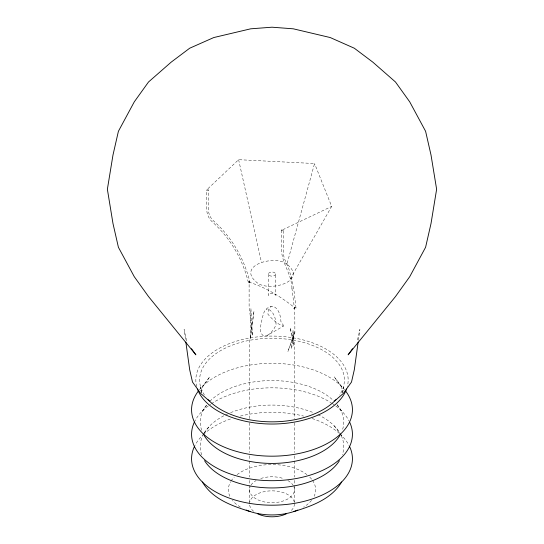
<?xml version="1.0" encoding="UTF-8"?>
<svg xmlns="http://www.w3.org/2000/svg" width="544" height="544" viewBox="0 0 544 544"><rect width="100%" height="100%" fill="white"/><g stroke="black" fill="none" stroke-linecap="round" stroke-linejoin="round"><path stroke-width="0.41" stroke-dasharray="2.72 2.04" d="M358.387 340.367L359.897 329.46L357.279 340.952M201.368 392.537L202.681 386.764L209.855 376.768L202.348 386.526M342.448 392.816L343.76 387.042L343.76 391.061M286.933 264.16C274.999 254.483 235.6 265.384 257.067 282.71C269.001 292.38 308.4 281.486 286.933 264.16L314.554 163.533L238.619 159.684L207.08 189.523A0.809 0.469 0 0 0 206.965 190.332A0.809 0.469 0 0 0 208.236 189.985L208.236 208.25C208.236 212.833 209.896 217.743 213.649 220.98C231.615 236.98 244.208 258.652 249.9 281.976M290.292 278.875L331.677 206.414L314.554 163.533M202.348 411.04L206.849 405.185M203.85 433.595L202.348 435.547A80.424 46.43 0 0 0 194.317 446.746M204.347 432.949L209.855 425.796M283.315 326.176L283.186 324.931L280.942 321.694C280.643 315.894 278.922 308.312 272.836 306.19C263.629 307.482 263.5 313.806 261.678 320.906C260.698 325.638 258.91 331.881 263.038 335.607L265.159 335.947L267.396 335.362L283.315 326.176C277.107 324.034 272.068 319.117 267.92 314.174C268.049 311.365 268.498 307.904 271.238 306.408M267.396 335.362C271.49 332.955 274.387 328.875 276.08 324.496C275.754 318.668 273.863 311.263 267.798 309.101L266.247 309.291M282.771 229.738L331.677 206.414M249.526 418.608L249.526 342.4L254.021 311.032L250.294 339.041L250.913 308.632L252.538 335.913L249.118 306.122L249.118 282.193C265.662 287.32 281.248 296.956 294.76 307.788L294.882 332.547L287.892 351.574L294.76 331.718L291.462 348.888L293.087 330.045L293.706 345.753L289.979 327.638L294.474 342.4L294.474 418.608M293.447 308.55L294.882 308.618M341.652 386.526L334.145 376.768L341.319 386.764L342.632 392.537M337.151 405.185L341.652 411.04M334.145 425.796L339.653 432.949M340.15 433.595L341.652 435.547M281.534 230.126L281.534 248.404C281.098 262.813 291.706 273.544 291.958 288.313M248.336 282.411C242.576 258.733 229.922 237.47 211.575 221.218C208.23 217.777 206.584 212.942 206.618 208.189L206.618 189.904M201.552 392.816L200.24 387.042L200.24 391.061M186.721 340.952L184.103 329.46L185.613 340.367M238.619 159.684L261.44 262.222M291.931 288.143L294.399 308.224M249.118 282.193L249.24 283.023M296.024 308.176A0.809 0.598 -5.1 0 0 294.821 307.693A0.809 0.598 -5.1 0 0 294.794 308.727A0.809 0.598 -5.1 0 0 296.024 308.176L294.29 292.74L291.802 279.242L288.653 268.185L284.498 258.835L283.601 255.32L283.159 230.146A0.809 0.469 0 0 0 281.955 229.724A0.809 0.469 0 0 0 281.928 230.54A0.809 0.469 0 0 0 283.159 230.146M294.474 422.844L294.474 452.486M294.474 455.872L294.474 460.102M294.474 460.952L294.474 477.04M294.474 480.427L294.474 484.663M294.474 485.506L294.474 502.166M275.597 274.088A3.597 2.074 0 0 1 270.205 275.883A3.597 2.074 0 0 1 270.205 272.286A3.597 2.074 0 0 1 275.597 274.088L275.597 295.406C274.754 292.563 269.246 292.563 268.403 295.406L268.403 274.088M249.526 422.844L249.526 452.486M249.526 455.872L249.526 460.102M249.526 460.952L249.526 477.04M249.526 480.427L249.526 484.663M249.526 485.506L249.526 502.166M204.428 395.026A72.372 41.786 0 0 1 272 338.273A72.372 41.786 0 0 1 339.572 395.026M311.542 500.392A43.629 25.194 0 0 1 303.572 507.13M240.428 507.13A43.629 25.194 0 0 1 232.458 500.392M229.854 496.264A43.629 25.194 0 0 1 230.581 481.828M230.996 481.134A43.629 25.194 0 0 1 234.212 477.149M237.068 474.647A43.629 25.194 0 0 1 306.932 474.647M309.788 477.149A43.629 25.194 0 0 1 312.059 479.76M312.548 480.447A43.629 25.194 0 0 1 314.146 496.264M294.474 503.826A22.474 12.974 0 0 1 290.414 511.265M253.586 511.265A22.474 12.974 0 0 1 249.56 504.499M249.526 503.826A22.474 12.974 0 0 1 270.824 490.865A22.474 12.974 0 0 1 294.352 502.472M196.69 386.614A76.167 43.976 0 0 1 272 336.083A76.167 43.976 0 0 1 347.31 386.614M201.695 430.297A71.76 41.432 0 0 1 206.972 404.478M209.855 401.282A71.76 41.432 0 0 1 333.594 400.738M337.028 404.478A71.76 41.432 0 0 1 342.305 430.297M201.695 454.811A71.76 41.432 0 0 1 202.681 435.785M204.143 433.031A71.76 41.432 0 0 1 224.672 415.364M225.379 415.011A71.76 41.432 0 0 1 227.569 413.977M230.595 412.672A71.76 41.432 0 0 1 313.405 412.672M317.9 414.664A71.76 41.432 0 0 1 339.857 433.031M341.319 435.785A71.76 41.432 0 0 1 342.305 454.811M199.471 389.674A80.424 46.43 0 0 1 272 363.31A80.424 46.43 0 0 1 344.529 389.674M194.317 422.232A80.424 46.43 0 0 1 210.644 404.233M211.364 403.75A80.424 46.43 0 0 1 331.16 402.798M331.901 403.267A80.424 46.43 0 0 1 349.01 420.872M203.476 434.459A80.424 46.43 0 0 1 231.785 418.554M240.407 416.065A80.424 46.43 0 0 1 303.593 416.065M312.215 418.554A80.424 46.43 0 0 1 339.34 433.378M339.939 433.915A80.424 46.43 0 0 1 349.01 445.38M293.984 487.043A22.474 12.974 0 0 1 271.415 502.71A22.474 12.974 0 0 1 250.294 486.384M251.015 485.092A22.474 12.974 0 0 1 256.108 480.57M260.766 478.509A22.474 12.974 0 0 1 283.234 478.509M287.892 480.57A22.474 12.974 0 0 1 293.706 486.384M207.08 189.523A0.809 0.469 0 0 1 208.236 189.985M248.724 282.73A0.809 0.558 -12.2 0 0 249.92 282.098A0.809 0.517 -14.7 0 0 248.771 281.772A0.809 0.517 -14.7 0 0 248.669 282.696A0.809 0.517 -14.7 0 0 249.914 282.112A0.809 0.558 -12.2 0 0 248.71 281.751A0.809 0.558 -12.2 0 0 248.724 282.73"/><path stroke-width="0.82" d="M358.156 342.047L354.314 369.73L351.512 382.031L343.284 393.496L334.676 400.948M352.512 348.711L348.119 354.831L395.474 296.568L409.714 276.719L425.598 247.275L431.018 223.509L436.628 189.278L431.018 155.04L425.598 131.281L409.714 101.837L395.474 81.981L372.817 62.138L354.314 48.219L330.208 37.543L293.304 28.818L272 27.2L250.696 28.818L213.792 37.543L189.686 48.219L171.183 62.138L148.526 81.981L134.286 101.837L118.402 131.281L112.982 155.04L107.372 189.278L112.982 223.509L118.402 247.275L134.286 276.719L148.526 296.568L195.881 354.831L191.488 348.711M341.652 481.984C331.473 499.079 311.868 506.042 293.814 511.557M250.186 511.557C232.132 506.042 212.527 499.079 202.348 481.984M209.324 400.948L200.716 393.496L192.488 382.031L189.686 369.73L185.844 342.047M346.555 389.048A76.167 43.976 0 0 1 272 424.028A76.167 43.976 0 0 1 197.445 389.048M335.893 399.684A72.372 41.786 0 0 1 272 421.838A72.372 41.786 0 0 1 208.107 399.684M345.569 390.98A80.424 46.43 0 0 1 272 456.178A80.424 46.43 0 0 1 198.431 390.98M340.632 434.098A71.76 41.432 0 0 1 272 463.427A71.76 41.432 0 0 1 203.368 434.098M349.683 422.232A80.424 46.43 0 0 1 272 480.685A80.424 46.43 0 0 1 194.317 422.232M339.442 460.673A71.76 41.432 0 0 1 272 487.941A71.76 41.432 0 0 1 204.558 460.673M349.683 446.746A80.424 46.43 0 0 1 272 505.199A80.424 46.43 0 0 1 194.317 446.746M297.792 510.061A43.629 25.194 0 0 1 246.208 510.061M286.45 513.76A22.474 12.974 0 0 1 257.55 513.76"/></g></svg>
